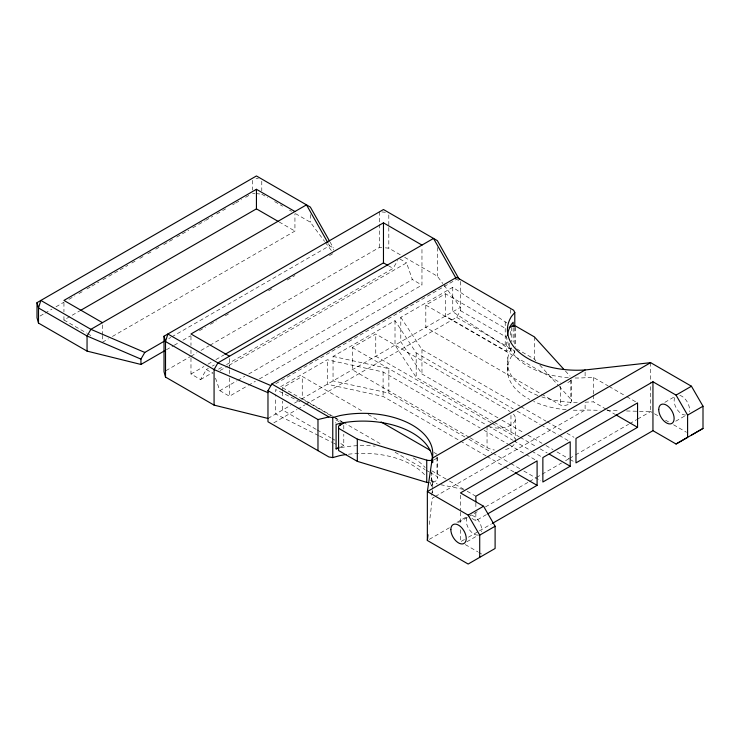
<?xml version="1.0" encoding="UTF-8"?>
<svg xmlns="http://www.w3.org/2000/svg" width="740" height="740" viewBox="0 0 740 740"><rect width="100%" height="100%" fill="white"/><g stroke="black" fill="none" stroke-linecap="round" stroke-linejoin="round"><path stroke-width="0.56" stroke-dasharray="3.7 2.78" d="M429.228 524.475L432.317 498.196L434.315 497.04M431.688 495.19L432.317 490.416L432.317 492.637M190.976 357.993L190.976 373.996L200.596 379.555L206.377 369.556L208.365 368.4M226.533 364.579L393.088 268.417L397.713 260.415M305.786 404.401L456.608 317.321L460.465 310.652L460.465 279.535M514.79 350.214L514.79 352.499L511.377 356.569A69.754 40.275 0 0 0 529.711 399.489M39.997 316.045L43.984 313.732M44.983 313.159L51.976 309.126M55.963 306.822L63.945 302.216M68.94 299.33L74.925 295.871M78.921 293.567L82.917 291.264M86.904 288.961L90.9 286.657M91.899 286.075L98.883 282.042M102.879 279.739L107.864 276.853M108.863 276.279L127.826 265.336M131.822 263.024L135.809 260.721M139.804 258.417L143.801 256.114M147.787 253.811L151.783 251.498M155.77 249.195L159.766 246.892M163.762 244.589L172.744 239.399M176.731 237.096L188.709 230.177M192.705 227.874L197.691 224.997M198.69 224.414L204.684 220.964M205.683 220.381L212.667 216.348M216.663 214.045L221.649 211.168M222.648 210.585L225.645 208.856M232.628 204.823L234.626 203.676M235.625 203.093L241.61 199.643M245.606 197.33L249.593 195.027M63.945 316.544L63.945 319.995L79.911 310.782M102.444 342.222L108.428 338.763M112.425 336.46L294.936 231.084L294.936 213.823M168.766 338.606L170.764 337.449M171.763 336.876L329.587 245.754L333.435 247.974L333.435 250.111M166.417 349.743L173.271 345.784M174.251 345.219L179.089 342.426M182.937 340.206L190.633 335.766M199.449 330.669L205.424 327.219M210.401 324.342L216.376 320.892M225.302 315.749L229.206 313.492M268.583 290.755L272.57 288.452M287.231 279.988L294.918 275.548M329.476 255.596L333.435 253.311M166.019 370.62L189.977 356.791M190.976 356.218L196.96 352.758M200.956 350.455L208.939 345.848M209.938 345.266L379.611 247.308L384.217 247.733M190.976 373.996L203.944 366.513M207.931 364.21L211.918 361.906M215.904 359.603L223.887 354.996M212.362 366.096L214.35 364.95M200.596 379.555L212.565 372.646M218.55 369.186L221.547 367.466M220.058 370.546L228.04 365.939M229.03 365.357L406.565 262.867L412.337 279.535L421.967 285.094L421.967 247.373M215.516 378.168L219.845 390.664L236.8 380.878M237.799 380.305L244.783 376.272M248.77 373.968L412.337 279.535M219.845 390.664L229.474 396.224L247.428 385.864M248.418 385.281L255.402 381.257M259.398 378.954L421.967 285.094M275.817 383.69L456.608 279.313L460.465 281.533M280.636 386.687L327.274 359.76L383.098 371.989L480.094 427.988M464.868 436.979L388.87 393.107L333.046 380.878L333.046 356.43L395.012 320.651L416.185 352.878L513.199 408.868M497.974 417.869L421.967 373.996L400.793 341.769L400.793 317.321L452.76 287.314L506.891 322.927M282.615 391.099L282.615 387.769L302.253 376.429L363.137 411.588M469.077 437.183L352.296 369.769L352.296 347.541L375.763 333.99L509.971 411.468M570.817 380.295L570.817 399.193A7.872 4.542 0 0 1 569.097 404.123A7.872 4.542 0 0 1 560.559 405.113L425.815 327.321L425.815 305.093L445.443 293.762L505.624 328.505M267.973 418.452L290.552 405.409M294.529 403.124L297.499 401.404M301.476 399.11L460.465 307.322L443.473 284.438M273.818 422.855L296.796 409.59M297.795 409.017L304.788 404.974M340.317 447.312L343.786 445.314L343.786 434.195M445.443 293.762L445.443 315.989L506.613 351.296L511.766 348.327M435.314 496.466L585.109 409.979L600.057 410.339M456.941 522.375L467.532 516.261M664.835 402.357L675.417 396.242M429.357 539.321L449.384 527.759M458.393 522.551L467.403 517.352M468.411 516.77L477.42 511.571M485.431 506.946L528.48 482.091M529.488 481.509L535.492 478.04M536.491 477.466L561.53 463.009M565.536 460.696L568.533 458.967M569.541 458.384L574.545 455.498M575.544 454.915L628.612 424.279M629.62 423.706L636.622 419.654M637.621 419.081L650.645 411.56L658.609 416.158M471.935 518.426L475.857 520.692L486.726 514.42M464.452 539.506L460.465 541.81L460.465 529.304M468.439 537.203L478.41 531.44M479.409 530.867L491.379 523.957M466.866 541.791L478.419 535.122M675.722 421.217L686.304 415.103M452.76 287.314L452.76 311.762L505.216 346.413L509.398 348.818L511.285 347.735M575.035 377.992A69.754 40.275 0 0 0 585.109 377.752L593.378 377.391L608.104 385.892M606.143 409.211L593.378 401.839L585.109 402.199L585.109 409.979A69.754 40.275 0 0 1 571.678 410.117M606.957 410.506L619.602 410.811M626.502 410.978L650.645 411.56L650.645 381.997M256.04 178.506L258.334 178.728M252.59 193.297L254.893 193.519M256.04 193.621L260.637 194.056M381.914 211.954L385.364 212.278M385.364 247.845L388.815 248.168L400.701 255.032M440.735 484.719L463.185 489.344M333.046 356.43L388.87 368.65L388.87 393.107M486.088 455.905L383.098 396.437L327.274 384.208L327.274 359.76M300.125 401.839L275.668 389.555L275.668 396.224M318.468 435.509L275.668 414.002L275.668 397.334M319.486 436.017L332.732 442.677M333.749 443.186L335.793 444.213M404.669 257.326L437.358 276.196L442.798 283.522M399.831 258.972L406.565 262.867M609.085 386.456L625.772 396.094M626.752 396.659L635.586 401.755M665.574 420.181L668.562 421.902M673.539 424.779L686.47 432.253M388.278 265.642L393.088 268.417M261.784 194.167L267.732 197.599M274.67 201.604L282.597 206.183M289.534 210.179L291.514 211.326M295.473 213.61L310.338 222.194L324.601 241.416M460.465 310.652L506.474 337.218M516.64 348.873L534.382 359.113L535.927 360.815M456.608 317.321L513.653 350.251L514.79 352.499M425.815 305.093L560.559 382.885M607.124 409.775L614.977 414.308M279.147 221.963L294.936 231.084M400.793 317.321L421.967 349.548L519.98 406.112M520.979 406.695L545.981 421.125M546.98 421.698L562.983 430.939M566.979 433.242L573.981 437.285M517.205 411.181L540.2 424.455M541.208 425.038L558.21 434.843M559.209 435.425L568.209 440.615M501.97 420.172L523.976 432.872M527.981 435.185L541.976 443.26M545.981 445.572L552.984 449.615M556.98 451.918L568.986 458.846M569.985 459.429L573.981 461.732M395.012 320.651L395.012 345.099L416.185 377.335L493.201 421.782M494.2 422.355L519.202 436.785M520.202 437.358L536.204 446.599M540.2 448.903L547.202 452.945M491.082 422.79L375.763 356.218L375.763 333.99M492.072 423.373L510.961 434.269A16.604 9.583 0 0 1 514.948 438.598M352.296 347.541L487.04 425.334M487.863 425.805L512.866 440.245M513.865 440.818L530.867 450.632M531.866 451.206L541.865 456.987M484.09 430.301L508.093 444.148M509.092 444.731L525.086 453.962M526.094 454.545L535.094 459.743M470.076 437.766L487.04 447.561A16.604 9.583 0 0 0 494.376 450.022M468.864 439.292L491.869 452.565M492.868 453.148L509.869 462.963M510.868 463.536L519.869 468.735M523.865 471.038L540.866 480.852M487.096 456.478L504.088 466.293M505.087 466.866L514.087 472.065M368.122 414.465L379.102 420.801M434.001 452.501L436.998 454.231M431.688 470.742L448.496 480.445M449.485 481.019L464.313 489.575M467.199 491.24L475.857 496.244M333.194 416.528L302.253 398.657L302.253 376.429M334.193 417.101L342.176 421.707M343.175 422.29L382.099 444.759M395.077 452.251L425.019 469.539M426.018 470.113L429.006 471.843M430.005 472.416L436.998 476.449A7.872 4.542 0 0 1 429.736 482.711M282.615 387.769L333.916 417.388M334.906 417.952L343.786 423.086M339.133 421.689L335.793 419.765L335.793 423.095M430.606 480.121L437.358 484.016M316.156 429.357L282.615 409.997L282.615 401.108M317.146 429.931L330.956 437.904M331.946 438.478L334.906 440.18M340.825 443.602L343.786 445.314M206.377 369.556L213.111 373.441M465.275 544.585L477.79 551.809M478.752 552.364L481.638 554.038M63.945 319.995L86.654 333.102M87.644 333.675L91.584 335.951M565.388 370.999L570.041 376.114M539.802 365.079L558.413 385.549M559.19 386.4L570.817 399.193M325.286 242.332L331.4 250.564M330.059 241.989L333.435 247.974M328.458 243.765L329.587 245.754M650.645 362.665L650.645 380.86M593.378 377.391L593.378 394.059M593.378 395.169L593.378 401.839M585.109 372.192L585.109 377.752M571.4 379.805L571.4 400.923M560.559 386.225L560.559 405.113M534.382 336.885L534.382 359.113M515.66 327.182L515.66 347.19M515.373 418.831L515.373 441.059A16.604 9.583 0 0 1 502.867 450.068M514.79 327.358L514.79 345.645M513.181 327.755L513.181 342.195M511.766 327.21L511.766 341.658M510.961 415.381L510.961 434.269M510.471 309.561L510.471 315.323M510.471 331.455L510.471 337.218M509.398 343.268L509.398 348.818M507.853 357.596L507.853 365.375M507.825 366.633L507.825 374.412M506.613 335.738L506.613 351.296M505.216 321.956L505.216 346.413M487.04 426.444L487.04 447.561M475.857 502.913L475.857 508.473M475.857 512.913L475.857 520.692M460.465 495.18L460.465 511.109M460.465 512.246L460.465 523.615M437.581 457.07L437.581 478.188M437.358 247.521L437.358 276.196M436.998 457.561L436.998 476.449M432.345 481.379L432.345 489.159M431.688 471.852L431.688 486.3M421.967 349.548L421.967 373.996M416.185 352.878L416.185 377.335M388.815 214.905L388.815 226.375M388.815 227.522L388.815 248.168M383.098 371.989L383.098 396.437M379.611 211.742L379.611 223.212M379.611 224.359L379.611 247.308M343.786 425.306L343.786 429.755M310.338 214.637L310.338 222.194M282.615 392.209L282.615 396.659M261.784 181.208L261.784 190.929M252.59 180.347L252.59 190.06M229.474 358.502L229.474 368.788M229.474 369.935L229.474 376.789M229.474 377.937L229.474 396.224M190.976 336.275L190.976 345.423M190.976 349.992L190.976 356.856M102.444 324.962L102.444 334.166M102.444 335.312L102.444 339.919M63.945 302.734L63.945 311.938M685.675 415.038A10.887 6.29 60 0 1 676.379 408.258A10.887 6.29 60 0 1 675.158 396.816M679.829 395.373A10.887 6.29 60 0 1 689.264 411.708M477.79 535.057A10.887 6.29 60 0 1 468.494 528.286A10.887 6.29 60 0 1 467.264 516.844M471.944 515.401A10.887 6.29 60 0 1 481.37 531.736M348.429 454.221A69.754 40.275 0 0 1 425.186 475.348M429.94 482.249A69.754 40.275 0 0 1 431.577 486.18M432.53 490.278A69.754 40.275 0 0 1 432.743 492.544M340.853 447.635A69.754 40.275 0 0 1 375.143 446.164M413.327 457.931A69.754 40.275 0 0 1 425.186 467.569M431.226 477.411A69.754 40.275 0 0 1 432.512 489.297M566.137 409.738A69.754 40.275 0 0 1 533.679 401.459M577.283 402.468A69.754 40.275 0 0 1 540.08 396.298M537.897 395.484A69.754 40.275 0 0 1 511.377 348.79M568.348 377.696A69.754 40.275 0 0 1 507.427 338.8M513.44 414.058A16.604 9.583 0 0 1 510.286 425.463A16.604 9.583 0 0 1 490.435 426.841M570.79 380.425A7.872 4.542 0 0 1 565.082 383.135M436.97 457.69A7.872 4.542 0 0 1 434.084 459.716"/><path stroke-width="1.11" d="M492.377 523.384L652.948 430.68L676.055 444.009L687.599 437.34L687.599 415.112L676.055 395.114L652.948 381.775L460.465 492.914L483.562 506.243L495.106 526.251L495.106 548.479L468.161 564.037L427.35 540.477L428.025 534.761M329.494 241L310.338 207.08L256.438 175.963L37 302.66L37 317.775L38.498 323.084L87.052 351.111L140.942 364.45L140.942 359.113L144.799 352.443L164.77 340.909M346.237 454.517A69.754 40.275 0 0 0 339.808 455.627L332.76 457.598L328.875 456.95L267.973 421.782L267.973 390.664L271.821 383.995L456.608 277.315L513.653 310.245L514.79 312.493L514.79 326.211M514.79 312.493L511.377 316.563A69.754 40.275 0 0 0 585.109 369.972L650.645 362.665L691.447 386.225L703 406.223L703 428.451L691.447 435.12M432.743 462.583A69.754 40.275 0 0 0 339.808 423.4L336.089 424.436L336.089 448.884L338.994 447.191M294.936 211.529L256.438 189.301L63.945 300.431L102.444 322.659M80.9 310.208L256.438 208.856L278.157 221.399M267.973 418.452L214.073 405.113L165.519 377.086L164.021 371.776L164.021 336.21L383.468 209.522L437.358 240.639L459.337 279.535M421.967 245.079L383.468 222.851L190.976 333.99L229.474 356.218M140.942 364.45L164.456 350.871M224.886 354.423L383.468 262.867L387.316 265.087M343.786 423.086L338.587 426.083L338.587 450.531L357.309 461.344L426.74 482.378A7.872 4.542 0 0 0 428.21 482.628M509.194 327.589L511.766 326.1L515.66 326.072L534.382 336.885L563.834 369.288M585.109 369.972L432.317 458.19L427.35 491.573L427.35 540.477M650.645 362.665L427.35 491.573L468.161 515.133L479.714 535.14L479.714 557.368M468.161 515.133L483.562 506.243M676.055 395.114L691.447 386.225M487.716 513.856L537.092 485.348L537.092 460.891L475.857 496.244L475.857 501.803M570.207 466.228L542.864 482.008L542.864 457.561L570.207 441.771L570.207 466.228L549.21 454.101M637.556 427.341L575.979 462.889L575.979 438.441L637.556 402.893L637.556 427.341L615.957 414.872M479.714 535.14L495.106 526.251M687.599 415.112L703 406.223M676.055 444.009L703 428.451M271.821 383.995L328.875 416.935L332.76 417.591L339.808 415.621A69.754 40.275 0 0 1 432.317 458.19L432.317 462.63M336.089 448.884L338.874 448.107M267.973 390.664L317.978 419.543L328.875 416.935M338.587 428.303L357.309 439.116L426.74 460.151A7.872 4.542 0 0 0 432.733 460.132M270.766 385.549L217.921 362.887L167.878 333.99L165.519 341.519L165.519 377.086M267.973 392.672L214.073 369.556L165.519 341.519L164.021 336.21M144.799 352.443L90.9 329.328L40.848 300.431L38.498 307.97L38.498 323.084M140.942 359.113L87.052 335.997L38.498 307.97L37 302.66M515.086 472.647L537.092 485.348M381.1 421.957L430.005 450.188M456.053 278.314L433.511 238.419L217.921 362.887L214.073 369.556L214.073 405.113M327.894 242.766L306.489 204.86L90.9 329.328L87.052 335.997L87.052 351.111M652.948 381.775L652.948 430.68M513.181 326.636L513.181 322.196L511.377 324.342A69.754 40.275 0 0 0 507.52 335.396M426.74 460.151L426.74 482.378M383.468 222.851L383.468 262.867M357.309 439.116L357.309 461.344M339.965 423.28L339.965 425.509M332.76 417.591L332.76 457.598M317.978 419.543L317.978 450.66M256.438 189.301L256.438 208.856M658.73 409.562A10.887 6.29 60 0 0 670.274 423.928A10.887 6.29 60 0 0 670.274 408.526A10.887 6.29 60 0 0 658.73 409.562M450.836 529.581A10.887 6.29 60 0 0 462.389 543.956A10.887 6.29 60 0 0 462.389 528.554A10.887 6.29 60 0 0 450.836 529.581"/></g></svg>
